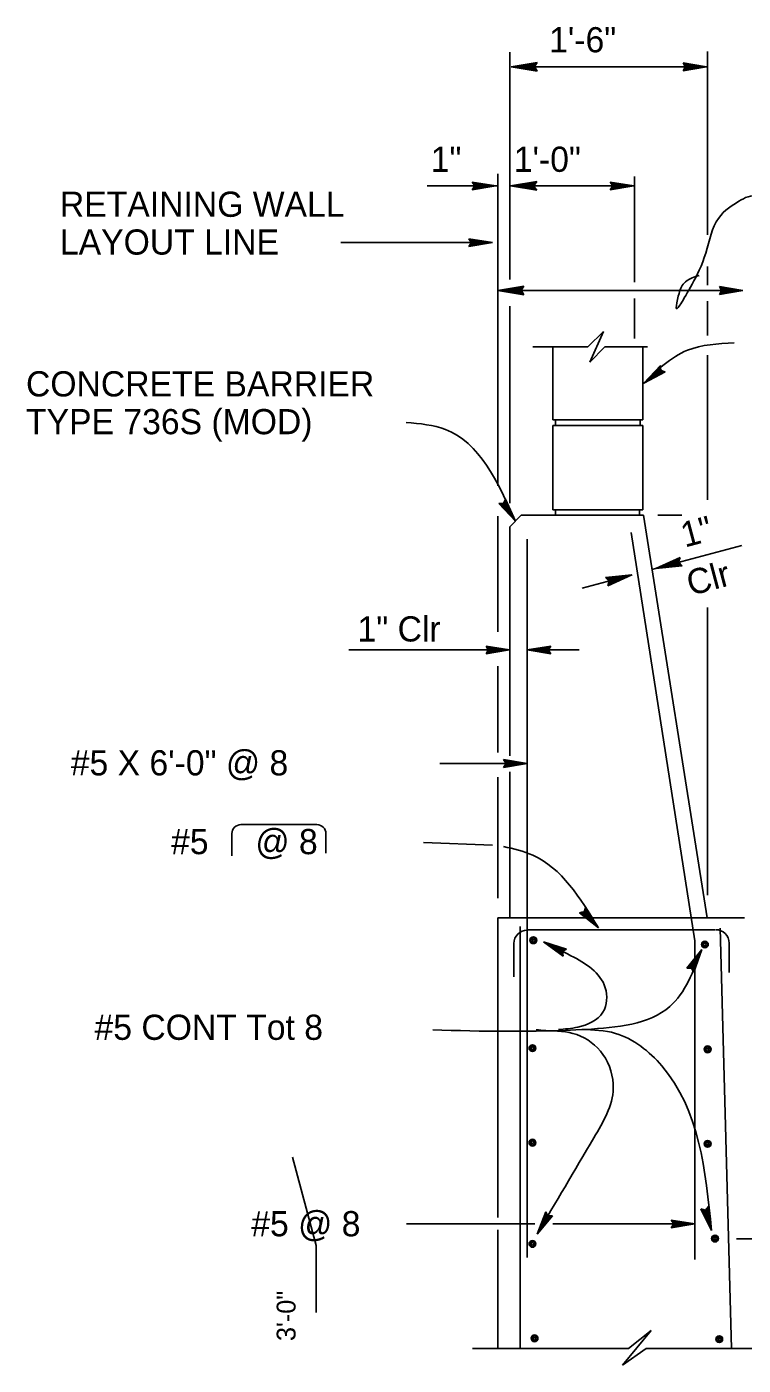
# Model space of a CAD drawing. Extents: x 0 to 2.83, y 0 to 1.83.
# Drawn here: x 0.7 to 1.032, y 0.37 to 0.99 of the extents above; entities that cross this region are included whole.
import ezdxf

# ---------------------------------------------------------------- set-up
doc = ezdxf.new("R2010")
doc.units = 0
for name, color, linetype in [('212 Leaders and Dim Lines', 7, 'Continuous'), ('213 Rebar', 7, 'Continuous'), ('214 Text and Titles', 7, 'Continuous'), ('240 Concrete', 7, 'Continuous'), ('251 Masonry', 7, 'Continuous')]:
    doc.layers.add(name, color=color, linetype=linetype)

msp = doc.modelspace()

# ---------------------------------------------------------------- linework, layer by layer
at = {"layer": '212 Leaders and Dim Lines'}
for p, q in [((0.92348, 0.87287), (0.92348, 0.97826)), ((0.92415, 0.97143), (0.93621, 0.97345)), ((0.93559, 0.97244), (0.93621, 0.97345)), ((1.00428, 0.97234), (1.00371, 0.97326)), ((1.00371, 0.97326), (1.01465, 0.97143)), ((1.01512, 0.89366), (1.01512, 0.9785)), ((0.92415, 0.97143), (0.9359, 0.97294)), ((0.93559, 0.97244), (0.92415, 0.97143)), ((0.93528, 0.97194), (0.92415, 0.97143)), ((0.93497, 0.97143), (0.92415, 0.97143)), ((0.93621, 0.96942), (0.92415, 0.97143)), ((0.92415, 0.97143), (0.93559, 0.97043)), ((0.9359, 0.96992), (0.92415, 0.97143)), ((0.92415, 0.97143), (0.93528, 0.97093)), ((0.92472, 0.97143), (1.01232, 0.97143)), ((0.93497, 0.97143), (0.93559, 0.97244)), ((0.93559, 0.97043), (0.93497, 0.97143)), ((0.93559, 0.97043), (0.93621, 0.96942)), ((1.01465, 0.97143), (1.00371, 0.9696)), ((1.00428, 0.97052), (1.00371, 0.9696)), ((1.004, 0.9728), (1.01465, 0.97143)), ((1.01465, 0.97143), (1.004, 0.97006)), ((1.01465, 0.97143), (1.00428, 0.97234)), ((1.00428, 0.97234), (1.00484, 0.97143)), ((1.00428, 0.97052), (1.01465, 0.97143)), ((1.00484, 0.97143), (1.00428, 0.97052)), ((1.01465, 0.97143), (1.00456, 0.97189)), ((1.00456, 0.97097), (1.01465, 0.97143)), ((1.00484, 0.97143), (1.01465, 0.97143)), ((0.90673, 0.91718), (0.90617, 0.91809)), ((0.90617, 0.91809), (0.91711, 0.91627)), ((0.90645, 0.91764), (0.91711, 0.91627)), ((0.91793, 0.77734), (0.91793, 0.92187)), ((0.9239, 0.91627), (0.93596, 0.91828)), ((0.9239, 0.91627), (0.93565, 0.91778)), ((0.93533, 0.91728), (0.93596, 0.91828)), ((0.97058, 0.91718), (0.97002, 0.91809)), ((0.97002, 0.91809), (0.98096, 0.91627)), ((0.9703, 0.91764), (0.98096, 0.91627)), ((0.98121, 0.87172), (0.98121, 0.92067)), ((0.8853, 0.91627), (0.91793, 0.91627)), ((0.91711, 0.91627), (0.90617, 0.91444)), ((0.90673, 0.91535), (0.90617, 0.91444)), ((0.91711, 0.91627), (0.90645, 0.9149)), ((0.91711, 0.91627), (0.90673, 0.91718)), ((0.90673, 0.91718), (0.90729, 0.91627)), ((0.90673, 0.91535), (0.91711, 0.91627)), ((0.90729, 0.91627), (0.90673, 0.91535)), ((0.91711, 0.91627), (0.90701, 0.91672)), ((0.90701, 0.91581), (0.91711, 0.91627)), ((0.90729, 0.91627), (0.91711, 0.91627)), ((0.92348, 0.91627), (0.97894, 0.91627)), ((0.93533, 0.91728), (0.9239, 0.91627)), ((0.93503, 0.91677), (0.9239, 0.91627)), ((0.93472, 0.91627), (0.9239, 0.91627)), ((0.93596, 0.91425), (0.9239, 0.91627)), ((0.9239, 0.91627), (0.93533, 0.91526)), ((0.93565, 0.91476), (0.9239, 0.91627)), ((0.9239, 0.91627), (0.93503, 0.91576)), ((0.93472, 0.91627), (0.93533, 0.91728)), ((0.93533, 0.91526), (0.93472, 0.91627)), ((0.93533, 0.91526), (0.93596, 0.91425)), ((0.98096, 0.91627), (0.97002, 0.91444)), ((0.97058, 0.91535), (0.97002, 0.91444)), ((0.98096, 0.91627), (0.9703, 0.9149)), ((0.98096, 0.91627), (0.97058, 0.91718)), ((0.97058, 0.91718), (0.97114, 0.91627)), ((0.97058, 0.91535), (0.98096, 0.91627)), ((0.97114, 0.91627), (0.97058, 0.91535)), ((0.98096, 0.91627), (0.97086, 0.91672)), ((0.97086, 0.91581), (0.98096, 0.91627)), ((0.97114, 0.91627), (0.98096, 0.91627)), ((0.91219, 0.89001), (0.84532, 0.89001)), ((0.90511, 0.89092), (0.90455, 0.89184)), ((0.90455, 0.89184), (0.91549, 0.89001)), ((0.91549, 0.89001), (0.90455, 0.88818)), ((0.90511, 0.8891), (0.90455, 0.88818)), ((0.90483, 0.89138), (0.91549, 0.89001)), ((0.91549, 0.89001), (0.90483, 0.88864)), ((0.91549, 0.89001), (0.90511, 0.89092)), ((0.90511, 0.89092), (0.90568, 0.89001)), ((0.90511, 0.8891), (0.91549, 0.89001)), ((0.90568, 0.89001), (0.90511, 0.8891)), ((0.91549, 0.89001), (0.90539, 0.89047)), ((0.90539, 0.88955), (0.91549, 0.89001)), ((0.90568, 0.89001), (0.91549, 0.89001)), ((1.01512, 0.87033), (1.01512, 0.87894)), ((0.91793, 0.86786), (0.92999, 0.86988)), ((0.91793, 0.86786), (0.92999, 0.86988)), ((0.91793, 0.86786), (0.92968, 0.86937)), ((0.91793, 0.86786), (0.92968, 0.86937)), ((0.92937, 0.86887), (0.91793, 0.86786)), ((0.92937, 0.86887), (0.91793, 0.86786)), ((0.92906, 0.86836), (0.91793, 0.86786)), ((0.92906, 0.86836), (0.91793, 0.86786)), ((0.91793, 0.86786), (1.03015, 0.86786)), ((0.92875, 0.86786), (0.91793, 0.86786)), ((0.92999, 0.86585), (0.91793, 0.86786)), ((0.91793, 0.86786), (0.92937, 0.86686)), ((0.92968, 0.86635), (0.91793, 0.86786)), ((0.91793, 0.86786), (0.92906, 0.86736)), ((0.92875, 0.86786), (0.91793, 0.86786)), ((0.92999, 0.86585), (0.91793, 0.86786)), ((0.91793, 0.86786), (0.92937, 0.86686)), ((0.92968, 0.86635), (0.91793, 0.86786)), ((0.91793, 0.86786), (0.92906, 0.86736)), ((0.92875, 0.86786), (0.92937, 0.86887)), ((0.92875, 0.86786), (0.92937, 0.86887)), ((0.92937, 0.86686), (0.92875, 0.86786)), ((0.92937, 0.86686), (0.92875, 0.86786)), ((0.92937, 0.86887), (0.92999, 0.86988)), ((0.92937, 0.86887), (0.92999, 0.86988)), ((1.02111, 0.86877), (1.02055, 0.86969)), ((1.02055, 0.86969), (1.03148, 0.86786)), ((1.03148, 0.86786), (1.02055, 0.86603)), ((1.02083, 0.86923), (1.03148, 0.86786)), ((1.03148, 0.86786), (1.02083, 0.86649)), ((1.03148, 0.86786), (1.02111, 0.86877)), ((1.02111, 0.86877), (1.02167, 0.86786)), ((1.02111, 0.86695), (1.03148, 0.86786)), ((1.02167, 0.86786), (1.02111, 0.86695)), ((1.03148, 0.86786), (1.02139, 0.86832)), ((1.02139, 0.8674), (1.03148, 0.86786)), ((1.02167, 0.86786), (1.03148, 0.86786)), ((0.92937, 0.86686), (0.92999, 0.86585)), ((0.92937, 0.86686), (0.92999, 0.86585)), ((0.98121, 0.85198), (0.98121, 0.86422)), ((0.98121, 0.84561), (0.98121, 0.86255)), ((1.01512, 0.847), (1.01512, 0.86297)), ((1.02111, 0.86695), (1.02055, 0.86603)), ((0.92348, 0.76942), (0.92348, 0.86061)), ((1.01512, 0.77087), (1.01512, 0.83783)), ((0.98557, 0.82501), (0.99323, 0.83311)), ((0.98557, 0.82501), (0.99328, 0.83257)), ((0.99333, 0.83204), (0.98557, 0.82501)), ((0.99338, 0.8315), (0.98557, 0.82501)), ((0.99343, 0.83096), (0.98557, 0.82501)), ((0.98557, 0.82501), (0.99394, 0.83077)), ((0.99333, 0.83204), (0.99323, 0.83311)), ((0.99343, 0.83096), (0.99333, 0.83204)), ((0.99444, 0.83057), (0.99343, 0.83096)), ((0.98557, 0.82501), (0.99444, 0.83057)), ((0.99494, 0.83038), (0.98557, 0.82501)), ((0.99544, 0.83018), (0.98557, 0.82501)), ((0.99444, 0.83057), (0.99544, 0.83018)), ((0.91952, 0.76919), (0.91845, 0.76914)), ((0.92614, 0.76108), (0.91845, 0.76914)), ((0.92614, 0.76108), (0.91898, 0.76917)), ((0.9206, 0.76924), (0.91952, 0.76919)), ((0.91952, 0.76919), (0.92614, 0.76108)), ((0.92006, 0.76921), (0.92614, 0.76108)), ((0.92104, 0.77022), (0.9206, 0.76924)), ((0.9206, 0.76924), (0.92614, 0.76108)), ((0.92614, 0.76108), (0.92082, 0.76973)), ((0.92104, 0.77022), (0.92148, 0.77121)), ((0.92614, 0.76108), (0.92104, 0.77022)), ((0.92126, 0.77071), (0.92614, 0.76108)), ((0.92148, 0.77121), (0.92614, 0.76108)), ((0.91793, 0.70972), (0.91793, 0.7634)), ((0.99205, 0.76374), (1.00323, 0.76374)), ((0.98935, 0.73861), (1.03102, 0.74975)), ((0.9912, 0.73911), (1.00232, 0.74417)), ((1.00198, 0.74303), (1.00232, 0.74417)), ((0.9912, 0.73911), (1.00215, 0.7436)), ((1.00198, 0.74303), (0.9912, 0.73911)), ((1.00181, 0.74247), (0.9912, 0.73911)), ((1.00165, 0.7419), (0.9912, 0.73911)), ((0.9912, 0.73911), (1.00208, 0.74149)), ((0.9912, 0.73911), (1.0025, 0.74109)), ((1.00293, 0.74068), (0.9912, 0.73911)), ((1.00336, 0.74027), (0.9912, 0.73911)), ((1.00165, 0.7419), (1.00198, 0.74303)), ((1.0025, 0.74109), (1.00165, 0.7419)), ((1.0025, 0.74109), (1.00336, 0.74027)), ((0.95706, 0.72999), (0.98012, 0.73615)), ((0.9678, 0.73493), (0.97997, 0.7361)), ((0.96866, 0.73412), (0.9678, 0.73493)), ((0.96823, 0.73452), (0.97997, 0.7361)), ((0.97997, 0.7361), (0.96866, 0.73412)), ((0.96866, 0.73412), (0.96952, 0.73331)), ((0.97997, 0.7361), (0.96884, 0.73104)), ((0.96918, 0.73217), (0.96884, 0.73104)), ((0.97997, 0.7361), (0.96901, 0.73161)), ((0.97997, 0.7361), (0.96909, 0.73371)), ((0.96918, 0.73217), (0.97997, 0.7361)), ((0.96952, 0.73331), (0.96918, 0.73217)), ((0.96935, 0.73274), (0.97997, 0.7361)), ((0.96952, 0.73331), (0.97997, 0.7361)), ((1.01512, 0.5879), (1.01512, 0.72103)), ((0.84896, 0.70137), (0.92344, 0.70137)), ((0.91307, 0.70228), (0.91251, 0.7032)), ((0.91251, 0.7032), (0.92344, 0.70137)), ((0.92344, 0.70137), (0.91251, 0.69954)), ((0.91307, 0.70046), (0.91251, 0.69954)), ((0.91279, 0.70274), (0.92344, 0.70137)), ((0.92344, 0.70137), (0.91279, 0.7)), ((0.92344, 0.70137), (0.91307, 0.70228)), ((0.91307, 0.70228), (0.91363, 0.70137)), ((0.91307, 0.70046), (0.92344, 0.70137)), ((0.91363, 0.70137), (0.91307, 0.70046)), ((0.92344, 0.70137), (0.91335, 0.70183)), ((0.91335, 0.70091), (0.92344, 0.70137)), ((0.91363, 0.70137), (0.92344, 0.70137)), ((0.93159, 0.70137), (0.94252, 0.7032)), ((0.93159, 0.70137), (0.94224, 0.70274)), ((0.94196, 0.70229), (0.93159, 0.70137)), ((0.94168, 0.70183), (0.93159, 0.70137)), ((0.9414, 0.70137), (0.93159, 0.70137)), ((0.94252, 0.69955), (0.93159, 0.70137)), ((0.93159, 0.70137), (0.94196, 0.70046)), ((0.94224, 0.7), (0.93159, 0.70137)), ((0.93159, 0.70137), (0.94168, 0.70091)), ((0.93159, 0.70137), (0.9556, 0.70137)), ((0.9414, 0.70137), (0.94196, 0.70229)), ((0.94196, 0.70046), (0.9414, 0.70137)), ((0.94196, 0.70229), (0.94252, 0.7032)), ((0.94196, 0.70046), (0.94252, 0.69955)), ((0.91793, 0.65393), (0.91793, 0.69383)), ((0.89108, 0.64882), (0.93159, 0.64882)), ((0.92121, 0.64974), (0.92065, 0.65065)), ((0.92065, 0.65065), (0.93159, 0.64883)), ((0.93159, 0.64883), (0.92065, 0.647)), ((0.92121, 0.64791), (0.92065, 0.647)), ((0.92093, 0.65019), (0.93159, 0.64883)), ((0.93159, 0.64883), (0.92093, 0.64745)), ((0.93159, 0.64883), (0.92121, 0.64974)), ((0.92121, 0.64974), (0.92177, 0.64883)), ((0.92121, 0.64791), (0.93159, 0.64883)), ((0.92177, 0.64883), (0.92121, 0.64791)), ((0.93159, 0.64883), (0.92149, 0.64928)), ((0.92149, 0.64837), (0.93159, 0.64883)), ((0.92177, 0.64883), (0.93159, 0.64883)), ((0.91793, 0.58639), (0.91793, 0.64243)), ((0.91555, 0.61095), (0.88359, 0.61218)), ((0.95686, 0.57988), (0.9558, 0.57968)), ((0.96454, 0.57276), (0.9558, 0.57968)), ((0.96454, 0.57276), (0.95633, 0.57978)), ((0.95792, 0.58008), (0.95686, 0.57988)), ((0.95686, 0.57988), (0.96454, 0.57276)), ((0.95739, 0.57998), (0.96454, 0.57276)), ((0.95822, 0.58111), (0.95792, 0.58008)), ((0.95792, 0.58008), (0.96454, 0.57276)), ((0.96454, 0.57276), (0.95807, 0.58059)), ((0.95822, 0.58111), (0.95852, 0.58215)), ((0.96454, 0.57276), (0.95822, 0.58111)), ((0.95837, 0.58163), (0.96454, 0.57276)), ((0.95852, 0.58215), (0.96454, 0.57276)), ((0.94797, 0.56174), (0.93915, 0.56615)), ((0.94816, 0.55959), (0.93915, 0.56615)), ((0.93915, 0.56615), (0.94981, 0.56287)), ((0.94889, 0.56231), (0.93915, 0.56615)), ((0.93915, 0.56615), (0.94807, 0.56066)), ((0.94811, 0.56013), (0.93915, 0.56615)), ((0.93915, 0.56615), (0.94802, 0.5612)), ((0.94843, 0.56202), (0.93915, 0.56615)), ((0.93915, 0.56615), (0.94935, 0.56259)), ((0.94797, 0.56174), (0.94889, 0.56231)), ((0.94807, 0.56066), (0.94797, 0.56174)), ((0.94807, 0.56066), (0.94816, 0.55959)), ((0.94889, 0.56231), (0.94981, 0.56287)), ((1.00545, 0.55401), (1.01243, 0.56271)), ((1.00599, 0.55403), (1.01243, 0.56271)), ((1.01243, 0.56271), (1.00653, 0.55406)), ((1.01243, 0.56271), (1.00707, 0.55408)), ((1.0076, 0.5541), (1.01243, 0.56271)), ((1.00787, 0.55363), (1.01243, 0.56271)), ((1.00813, 0.55316), (1.01243, 0.56271)), ((1.01243, 0.56271), (1.00839, 0.55269)), ((1.01243, 0.56271), (1.00865, 0.55222)), ((1.00653, 0.55406), (1.00545, 0.55401)), ((1.00653, 0.55406), (1.0076, 0.5541)), ((1.0076, 0.5541), (1.00813, 0.55316)), ((1.00813, 0.55316), (1.00865, 0.55222)), ((0.93612, 0.43084), (0.94013, 0.44124)), ((0.93612, 0.43084), (0.94038, 0.44076)), ((0.94063, 0.44029), (0.93612, 0.43084)), ((0.94063, 0.44029), (0.94013, 0.44124)), ((0.94113, 0.43933), (0.94063, 0.44029)), ((1.01302, 0.44224), (1.01197, 0.44252)), ((1.01691, 0.43252), (1.01197, 0.44252)), ((1.01691, 0.43252), (1.0125, 0.44238)), ((1.01302, 0.44224), (1.01691, 0.43252)), ((1.01406, 0.44196), (1.01302, 0.44224)), ((1.01354, 0.4421), (1.01691, 0.43252)), ((1.01478, 0.44277), (1.01406, 0.44196)), ((1.01406, 0.44196), (1.01691, 0.43252)), ((1.01691, 0.43252), (1.01442, 0.44237)), ((1.01478, 0.44277), (1.01549, 0.44358)), ((1.01691, 0.43252), (1.01478, 0.44277)), ((1.01513, 0.44317), (1.01691, 0.43252)), ((1.01549, 0.44358), (1.01691, 0.43252)), ((0.87562, 0.43556), (0.93513, 0.43556)), ((0.94088, 0.43981), (0.93612, 0.43084)), ((0.94329, 0.43937), (0.93612, 0.43084)), ((0.94275, 0.43936), (0.93612, 0.43084)), ((0.93612, 0.43084), (0.94221, 0.43935)), ((0.93612, 0.43084), (0.94167, 0.43934)), ((0.94113, 0.43933), (0.93612, 0.43084)), ((0.94221, 0.43935), (0.94113, 0.43933)), ((0.94221, 0.43935), (0.94329, 0.43937)), ((0.94344, 0.43556), (1.00919, 0.43556)), ((0.99881, 0.43648), (0.99825, 0.43739)), ((0.99825, 0.43739), (1.00919, 0.43556)), ((1.00919, 0.43556), (0.99825, 0.43374)), ((0.99881, 0.43465), (0.99825, 0.43374)), ((0.99853, 0.43693), (1.00919, 0.43556)), ((1.00919, 0.43556), (0.99853, 0.43419)), ((1.00919, 0.43556), (0.99881, 0.43648)), ((0.99881, 0.43648), (0.99938, 0.43556)), ((0.99881, 0.43465), (1.00919, 0.43556)), ((0.99938, 0.43556), (0.99881, 0.43465)), ((1.00919, 0.43556), (0.9991, 0.43602)), ((0.9991, 0.43511), (1.00919, 0.43556)), ((0.99938, 0.43556), (1.00919, 0.43556)), ((1.02848, 0.42861), (1.09931, 0.42861)), ((0.98672, 0.37787), (0.97563, 0.37014))]:
    msp.add_line(p, q, dxfattribs=at)
msp.add_open_spline([(1.05641, 0.91084), (1.04734, 0.91021), (1.03596, 0.91324), (1.02921, 0.90896), (1.01778, 0.90171), (1.0142, 0.88207), (1.00669, 0.86863), (1.00169, 0.85966), (1, 0.85863), (1.00162, 0.86554), (1.00271, 0.87014), (1.00592, 0.87325), (1.01126, 0.87487)], degree=3, dxfattribs=at)
for points in [[(0.98511, 0.82453), (1.00576, 0.84017), (1.02739, 0.8436)], [(0.92614, 0.76108), (0.8937, 0.80353), (0.87552, 0.80679)], [(0.96454, 0.57276), (0.93412, 0.60636), (0.92061, 0.61039)], [(0.93915, 0.56615), (0.95185, 0.5598), (0.96772, 0.54499), (0.96666, 0.53361), (0.95502, 0.52673), (0.946, 0.5256)], [(1.01243, 0.56271), (0.99761, 0.53626), (0.95872, 0.52567), (0.88783, 0.52541)], [(0.93612, 0.43084), (0.96243, 0.47541), (0.97142, 0.49843), (0.96666, 0.51403), (0.95449, 0.52329), (0.94021, 0.52515), (0.93568, 0.52549)], [(1.01691, 0.43252), (0.99391, 0.50874), (0.97248, 0.52382), (0.95687, 0.52567)]]:
    msp.add_spline(points, degree=3, dxfattribs=at)
at = {"layer": '213 Rebar'}
for p, q in [((0.93159, 0.42006), (0.93159, 0.75265)), ((0.97978, 0.75582), (1.00919, 0.56661)), ((0.79904, 0.62049), (0.8341, 0.62049)), ((0.79487, 0.61632), (0.79487, 0.6061)), ((0.83839, 0.61632), (0.83839, 0.60726)), ((0.92831, 0.37787), (0.92831, 0.57339)), ((0.93155, 0.57185), (1.01848, 0.57185)), ((1.02616, 0.37787), (1.02095, 0.57249)), ((0.9254, 0.56542), (0.9254, 0.55008)), ((0.93442, 0.5685), (0.93442, 0.5681)), ((1.00919, 0.41905), (1.00919, 0.56661)), ((1.01384, 0.56656), (1.01384, 0.56615)), ((1.02506, 0.56559), (1.02506, 0.552)), ((0.93401, 0.51852), (0.93401, 0.51812)), ((1.01512, 0.51801), (1.01512, 0.51761)), ((0.93401, 0.47476), (0.93401, 0.47436)), ((1.01512, 0.47425), (1.01512, 0.47385)), ((0.83392, 0.42554), (0.82295, 0.46648)), ((0.93401, 0.42788), (0.93401, 0.42748)), ((1.01853, 0.43038), (1.01853, 0.42998)), ((0.83392, 0.39457), (0.83392, 0.42554)), ((0.93499, 0.38416), (0.93499, 0.38376)), ((1.0205, 0.38379), (1.0205, 0.38339))]:
    msp.add_line(p, q, dxfattribs=at)
for centre, radius in [((0.93442, 0.56694), 0.00157), ((0.93442, 0.56694), 0.00117), ((0.93442, 0.56694), 0.000582), ((1.01384, 0.56499), 0.00157), ((1.01384, 0.56499), 0.00117), ((1.01384, 0.56499), 0.000582), ((0.93401, 0.51696), 0.00157), ((0.93401, 0.51696), 0.00117), ((0.93401, 0.51696), 0.000582), ((1.01512, 0.51644), 0.00157), ((1.01512, 0.51644), 0.00117), ((1.01512, 0.51644), 0.000582), ((0.93401, 0.47319), 0.00157), ((0.93401, 0.47319), 0.00117), ((0.93401, 0.47319), 0.000582), ((1.01512, 0.47268), 0.00157), ((1.01512, 0.47268), 0.00117), ((1.01512, 0.47268), 0.000582), ((0.93401, 0.42632), 0.00157), ((1.01853, 0.42881), 0.00157), ((1.01853, 0.42881), 0.00117), ((1.01853, 0.42881), 0.000582), ((0.93401, 0.42632), 0.00117), ((0.93401, 0.42632), 0.000582), ((0.93499, 0.3826), 0.00157), ((0.93499, 0.3826), 0.00117), ((0.93499, 0.3826), 0.000582), ((1.0205, 0.38222), 0.00157), ((1.0205, 0.38222), 0.00117), ((1.0205, 0.38222), 0.000582)]:
    msp.add_circle(centre, radius, dxfattribs=at)
for centre, radius, start, end in [((0.79904, 0.61632), 0.00417, 90, 180), ((0.83423, 0.61632), 0.00417, 0, 90), ((0.93165, 0.56542), 0.00625, 90, 180), ((1.01881, 0.56559), 0.00625, 0, 90)]:
    msp.add_arc(centre, radius, start, end, dxfattribs=at)
at = {"layer": '240 Concrete'}
for p, q in [((0.92348, 0.75842), (0.92881, 0.76374)), ((0.92881, 0.76374), (0.98535, 0.76374)), ((0.98535, 0.76374), (1.01496, 0.5774)), ((0.92348, 0.65235), (0.92348, 0.75842)), ((0.92348, 0.57739), (0.92348, 0.64495)), ((0.91793, 0.57739), (1.03217, 0.57739)), ((0.91793, 0.43856), (0.91793, 0.57739)), ((0.91793, 0.37787), (0.91793, 0.43278)), ((0.97563, 0.37014), (0.98894, 0.38616)), ((0.98894, 0.38616), (0.97847, 0.37787)), ((0.90632, 0.37787), (0.97847, 0.37787)), ((0.98672, 0.37787), (1.05454, 0.37787))]:
    msp.add_line(p, q, dxfattribs=at)
at = {"layer": '251 Masonry'}
for p, q in [((0.96688, 0.84881), (0.95968, 0.8418)), ((0.96058, 0.83464), (0.96688, 0.84881)), ((0.95968, 0.8418), (0.93414, 0.8418)), ((0.94344, 0.80794), (0.94344, 0.8418)), ((0.96058, 0.83464), (0.96757, 0.8418)), ((0.98733, 0.8418), (0.96758, 0.8418)), ((0.98511, 0.80794), (0.98511, 0.8418)), ((0.98511, 0.80794), (0.94344, 0.80794)), ((0.94475, 0.80534), (0.94475, 0.80794)), ((0.98381, 0.80534), (0.98381, 0.80794)), ((0.98511, 0.80534), (0.94344, 0.80534)), ((0.94344, 0.76628), (0.94344, 0.80534)), ((0.98511, 0.76628), (0.98511, 0.80534)), ((0.98511, 0.76628), (0.94344, 0.76628)), ((0.94475, 0.76367), (0.94475, 0.76628)), ((0.98358, 0.76374), (0.98358, 0.76628))]:
    msp.add_line(p, q, dxfattribs=at)

# ---------------------------------------------------------------- texts
at = {"layer": '212 Leaders and Dim Lines'}
for s, p in [('1\'-6"', (0.94172, 0.97815)), ('1"', (0.88691, 0.9228)), ('1\'-0"', (0.92537, 0.9228)), ('1" Clr', (0.85303, 0.7053))]:
    msp.add_text(s, height=0.011667, dxfattribs=at).set_placement(p)
for s, p in [('1"', (1.00456, 0.74877)), ('Clr', (1.00724, 0.72638))]:
    msp.add_text(s, height=0.011667, rotation=14.96296, dxfattribs=at).set_placement(p)
at = {"layer": '214 Text and Titles'}
for s, height, p in [('RETAINING WALL', 0.0116667, (0.71524, 0.90197)), ('LAYOUT LINE', 0.0116667, (0.71524, 0.88447)), ('CONCRETE BARRIER', 0.0116667, (0.69954, 0.81879)), ('TYPE 736S (MOD)', 0.0116667, (0.69954, 0.80129)), ('#5 X 6\'-0" @ 8', 0.0116667, (0.72026, 0.64329)), ('#5     @ 8', 0.011667, (0.76671, 0.60681)), ('#5 CONT Tot 8', 0.0116667, (0.73127, 0.52082)), ('#5 @ 8', 0.011667, (0.80383, 0.42985))]:
    msp.add_text(s, height=height, dxfattribs=at).set_placement(p)
msp.add_text('3\'-0"', height=0.00875, rotation=90, dxfattribs=at).set_placement((0.82434, 0.38134))

doc.saveas('drawing.dxf')
